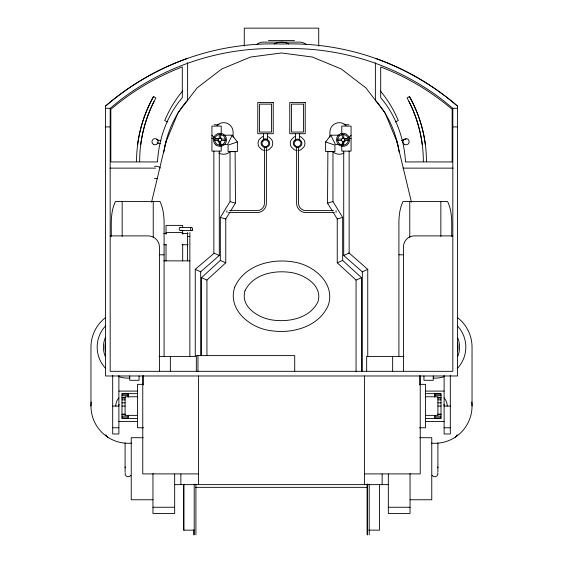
<?xml version="1.0" encoding="UTF-8"?>
<svg xmlns="http://www.w3.org/2000/svg" width="563" height="563" viewBox="0 0 563 563"><rect width="100%" height="100%" fill="white"/><g stroke="black" fill="none" stroke-linecap="round" stroke-linejoin="round"><path stroke-width="0.84" d="M337.765 140.483L337.772 139.096A5.299 5.299 0 0 1 342.36 134.557L343.74 134.564A5.299 5.299 0 0 1 348.286 139.145L348.279 140.532A5.299 5.299 0 0 1 343.69 145.078L342.304 145.071A5.299 5.299 0 0 1 337.765 140.483L341.431 140.497M342.304 145.071L342.325 141.404M342.339 138.216L342.36 134.557M343.69 145.078L343.712 141.412M343.726 138.224L343.74 134.564M137.639 144.621C139.828 127.738 145.282 111.298 153.615 96.449L155.895 97.983C147.985 112.403 142.875 128.322 140.743 144.621M151.553 202.194L166.134 141.489L178.07 112.684L197.05 87.948L221.78 68.968L250.591 57.039L281.5 52.964L312.409 57.039L341.22 68.968L365.95 87.948L384.93 112.684L396.866 141.489A119.433 119.433 0 0 1 397.907 145.676M223.75 135.176L232.195 135.176L227.586 144.473L221.224 144.473L220.583 143.832M201.505 355.619L201.505 277.686L220.33 260.423L220.33 217.431L230.035 201.575L230.035 151.651L230.415 151.602M206.938 355.619L206.938 280.071L225.756 262.815L225.756 218.958L229.732 212.476M230.612 211.034L235.468 203.109L235.116 151.602M455.221 437.69L457.163 434.784M325.625 141.982L334.929 145.113L334.929 151.581L325.625 151.581L325.625 141.982L330.805 135.176L339.25 135.176M341.776 135.254L341.776 126.112L351.073 126.112L351.073 151.123L341.776 151.123L341.776 144.473L342.417 143.832M343.163 143.079L345.26 140.989M348.786 137.463L351.073 135.176M375.38 58.348C405.388 69.024 433.348 85.287 457.473 106.09L457.473 375.978L105.527 375.978L105.527 106.09C129.652 85.287 157.612 69.024 187.62 58.348M105.527 108.3L110.179 108.3L120.7 99.742A249.831 249.831 0 0 1 281.5 48.7A249.831 249.831 0 0 1 442.314 99.721L452.821 108.3L457.473 108.3M425.361 144.621C423.172 127.738 417.718 111.298 409.385 96.449L407.105 97.983C415.015 112.403 420.125 128.322 422.257 144.621M344.07 255.285L343.712 255.496L362.319 271.802L362.319 371.327M362.685 271.591L362.319 271.802L367.752 269.339L349.137 253.04L349.137 151.123M274.132 43.963C278.699 41.563 284.301 41.563 288.868 43.963M395.184 121.967L398.28 120.595A113.578 113.578 0 0 0 380.37 90.946M356.062 371.327L356.062 280.071L337.244 262.815L342.67 260.423L342.67 217.431L332.965 201.575L332.965 151.651L332.585 151.602M356.062 280.071L361.495 277.686L342.67 260.423M348.771 253.16L349.137 253.04L343.712 255.496L343.712 151.123M367.386 269.459L367.752 269.339L367.752 356.407M237.375 141.982L228.071 145.113L228.071 151.581L237.375 151.581L237.375 141.982L232.195 135.176M327.884 202.983L327.532 203.109L332.388 211.034M332.585 201.66L332.965 201.575L327.532 203.109L327.884 151.602M332.965 151.651L327.532 151.651M337.244 262.815L337.244 218.958L342.67 217.431M401.37 140.469L406.057 139.216M235.468 151.651L230.035 151.651M328.306 151.581L332.149 151.581M230.851 151.581L234.694 151.581M219.26 134.564L220.64 134.557A5.299 5.299 0 0 1 225.228 139.096L225.235 140.483A5.299 5.299 0 0 1 220.696 145.071L219.31 145.078A5.299 5.299 0 0 1 214.721 140.532L214.714 139.145A5.299 5.299 0 0 1 219.26 134.564L219.274 138.224M214.714 139.145L218.381 139.131M221.562 139.117L225.228 139.096M214.721 140.532L218.388 140.518M221.569 140.497L225.235 140.483M268.488 40.557L294.512 40.557M214.123 124.754L219.035 124.754M343.965 124.754L348.877 124.754M105.527 126.914L110.179 126.914M452.821 126.914L457.473 126.914M211.927 138.582L213.293 138.582M215.347 138.582L218.901 138.582M344.099 138.582L347.652 138.582M349.707 138.582L351.073 138.582M263.568 139.124L267.439 139.124M341.776 144.473L335.414 144.473L330.805 135.176M109.919 168.133L155.599 168.133M403.009 168.133L453.081 168.133M229.535 210.611L257.228 210.611C261.091 210.703 264.533 207.261 264.441 203.405L264.441 147.513L266.376 147.513L266.376 203.468C266.468 208.317 262.14 212.638 257.291 212.547L228.669 212.547M333.465 210.611L305.772 210.611C301.909 210.703 298.467 207.261 298.559 203.405L298.559 147.513L296.624 147.513L296.624 203.468C296.532 208.317 300.86 212.638 305.709 212.547L334.331 212.547M166.015 232.554L182.686 232.554M163.777 233.525L166.381 233.525M182.032 233.525L188.119 233.525M110.179 235.89L148.118 235.89A11.394 11.394 0 0 1 159.512 247.291L159.512 371.327M452.821 235.89L414.312 235.89A10.831 10.831 0 0 0 403.488 246.721L403.495 371.327M187.535 236.432L189.858 236.432M163.777 244.743L166.381 244.743M182.032 244.743L188.119 244.743M159.85 254.807L164.093 254.807M398.907 254.807L403.15 254.807M163.805 260.866L189.858 260.866M159.062 356.407L196.339 356.407L196.339 371.327M403.938 356.407L366.661 356.407L366.661 371.327M143.579 384.353L137.499 384.353L137.499 427.781L143.579 427.781M419.421 384.353L425.501 384.353L425.501 427.781L419.421 427.781M118.884 391.088L137.499 391.088M425.501 391.088L444.116 391.088M137.499 393.657L121.988 393.657L121.988 418.478L137.499 418.478M425.501 393.657L441.012 393.657L441.012 418.478L425.501 418.478M121.988 394.086L128.195 394.086M434.805 394.086L441.012 394.086M121.988 395.325L128.195 395.325M434.805 395.325L441.012 395.325M137.499 396.76L125.092 396.76L125.092 415.374L137.499 415.374M425.501 396.76L437.908 396.76L437.908 415.374L425.501 415.374M121.988 397.295L125.092 397.295M437.908 397.295L441.012 397.295M121.988 398.006L125.092 398.006M437.908 398.006L441.012 398.006M121.988 399.864L125.092 399.864M437.908 399.864L441.012 399.864M121.988 402.855L125.092 402.855M437.908 402.855L441.012 402.855M112.684 406.071L118.884 406.071A9.304 9.304 0 0 1 119.025 404.452M121.988 406.071L125.092 406.071M437.908 406.071L441.012 406.071M450.316 406.071L444.116 406.071A9.304 9.304 0 0 0 443.975 404.452M121.988 414.129L125.092 414.129M437.908 414.129L441.012 414.129M121.988 414.84L125.092 414.84M437.908 414.84L441.012 414.84M121.988 416.817L128.195 416.817M434.805 416.817L441.012 416.817M121.988 418.056L128.195 418.056M434.805 418.056L441.012 418.056M118.884 421.581L137.499 421.581M425.501 421.581L444.116 421.581M112.684 427.781L118.884 427.781M444.116 427.781L450.316 427.781M143.396 437.711L131.235 437.711L131.235 499.754L152.953 499.754M419.604 437.711L431.765 437.711L431.765 499.754L410.047 499.754M198.591 473.891L142.756 473.891L142.756 375.978M364.409 473.891L420.244 473.891L420.244 375.978M174.671 484.63L388.329 484.63M195.495 487.347L367.083 487.347M152.953 507.256L174.671 507.256M388.329 507.256L410.047 507.256M194.214 530.156L183.545 530.156L183.545 484.279M368.786 530.156L379.455 530.156L379.455 484.391M337.772 139.096L341.438 139.117M344.619 139.131L348.286 139.145M344.612 140.518L348.279 140.532M180.244 227.417L191.624 227.551M180.244 230.52L191.603 230.647M230.415 201.66C229.845 201.617 235.573 203.236 235.116 202.983M156.598 139.631L160.962 140.799M157.042 142.854L160.42 143.755M220.33 217.431L225.756 218.958M214.229 253.16L195.248 269.339L195.248 355.619L294.716 355.619L294.716 371.327M195.614 269.459L195.248 269.339L200.681 271.802L219.288 255.496L219.288 151.123M220.33 260.423L225.756 262.815M201.505 277.686L206.938 280.071M167.816 121.967L164.72 120.595A113.578 113.578 0 0 1 182.63 90.946M218.93 255.285L219.288 255.496L213.863 253.04L213.863 151.123M200.315 271.591L200.681 271.802L200.681 355.619M211.927 135.176L214.214 137.463M217.74 140.989L219.837 143.079M432.124 475.263L432.616 475.904A3.104 3.104 0 0 0 437.803 472.906M105.837 434.784L107.779 437.69M333.268 212.476L337.244 218.958M396.866 141.489L411.447 202.194M220.64 134.557L220.661 138.216M220.675 141.404L220.696 145.071M219.288 141.412L219.31 145.078M472.033 406.071L472.033 347.125A37.228 37.228 0 0 0 457.466 317.595M452.821 108.3L452.821 371.327L110.179 371.327L110.179 108.3M451.702 236.439C451.554 224.813 452.856 212.307 447.571 201.491L403.031 201.491C399.871 207.972 399.005 215.312 398.907 222.441L398.907 356.407M450.316 375.486L450.316 433.989L444.116 433.989L444.116 375.486M440.843 201.491L440.843 236.453M437.908 442.877L437.908 467.607M437.908 468.937L437.908 472.075M434.805 393.657L434.805 397.295M434.805 415.501L434.805 418.478M433.257 375.957L433.257 380.299L423.946 380.299L423.946 375.957M419.78 375.612L419.78 384.916M410.047 473.539L410.047 513.463L388.329 513.463L388.329 474.081M409.765 201.491L409.765 237.326M392.65 356.407L392.65 371.327M382.129 474.081L382.129 484.63M375.38 62.711L375.38 100.235A94.084 80.516 -90 0 1 399.202 152.383M369.215 484.131L369.215 534.85M367.505 484.074L367.505 534.85M367.083 484.131L367.083 534.85M364.409 375.978L364.409 484.63M361.495 277.686L361.495 371.327M336.062 210.738L336.062 212.42M329.897 137.203L329.897 132.115A9.451 9.451 0 0 1 346.034 125.429M318.728 46.124L318.728 28.15L244.272 28.15L244.272 46.124M299.432 133.698L299.432 139.673M295.561 133.698L295.561 139.673M267.439 133.698L267.439 139.673M263.568 133.698L263.568 139.673M233.103 137.203L233.103 132.115A9.451 9.451 0 0 0 216.966 125.429M226.938 210.738L226.938 212.42M221.224 135.254L221.224 126.112L211.927 126.112L211.927 151.123L221.224 151.123L221.224 144.473M198.591 375.978L198.591 484.63M197.965 355.619L197.965 371.327M195.917 484.131L195.917 534.85M194.214 484.131L194.214 534.85M193.785 530.001L193.785 534.85M189.858 232.554L189.858 356.407M187.62 62.711L187.62 100.235A94.084 80.516 90 0 0 163.798 152.383M187.535 232.554L187.535 260.866M183.974 484.462L183.974 530.156M182.686 227.776L182.686 225.383L166.015 225.383L166.015 234.271M182.686 230.168L182.686 234.271M182.686 244.567L182.686 260.866M180.871 474.081L180.871 484.63M174.671 474.081L174.671 513.463L152.953 513.463L152.953 473.539M170.35 356.407L170.35 371.327M166.015 244.567L166.015 260.866M164.093 356.407L164.093 222.441C163.995 215.312 163.129 207.972 159.969 201.491L115.429 201.491C110.144 212.307 111.446 224.813 111.298 236.439M153.235 201.491L153.235 237.326M143.22 375.612L143.22 384.916M139.054 375.957L139.054 380.299L129.743 380.299L129.743 375.957M128.195 393.657L128.195 397.295M128.195 415.501L128.195 418.478M125.092 442.877L125.092 467.607M125.092 468.937L125.092 472.075M122.157 201.491L122.157 236.453M118.884 375.486L118.884 433.989L112.684 433.989L112.684 375.486M90.967 406.071L90.967 347.125A37.228 37.228 0 0 1 105.534 317.595M180.948 230.07A1.548 1.02 -89.4 0 1 179.569 230.161A1.548 1.02 -89.4 0 1 179.4 228.078A1.548 1.02 -89.4 0 1 180.751 227.628M298.228 150.448A7.481 7.481 0 0 0 301.254 149.512L303.943 146.894A7.009 7.009 0 0 0 303.943 139.744L301.254 137.126A7.481 7.481 0 0 0 299.488 136.408M296.954 150.448A7.481 7.481 0 0 1 293.928 149.512L291.247 146.894A7.009 7.009 0 0 1 291.247 139.744L293.928 137.126A7.481 7.481 0 0 1 295.695 136.408M266.046 150.448A7.481 7.481 0 0 0 269.072 149.512L271.753 146.894A7.009 7.009 0 0 0 271.753 139.744L269.072 137.126A7.481 7.481 0 0 0 267.305 136.408M264.772 150.448A7.481 7.481 0 0 1 261.746 149.512L259.057 146.894A7.009 7.009 0 0 1 259.057 139.744L261.746 137.126A7.481 7.481 0 0 1 263.512 136.408M344.077 153.03A9.451 9.451 0 0 1 332.663 151.524M230.337 151.524A9.451 9.451 0 0 1 218.923 153.03M165.093 145.676A119.433 119.433 0 0 1 166.134 141.489M115.781 406.071A12.407 12.407 0 0 1 118.863 397.886M444.137 397.886A12.407 12.407 0 0 1 447.219 406.071M256.615 44.54A11.183 11.176 0 0 1 262.907 42.112L300.093 42.112A11.183 11.176 0 0 1 306.385 44.54M157.675 178.394A6.207 6.207 0 0 1 154.466 178.394M154.466 166.409A6.207 6.207 0 0 1 160.462 168.013M125.197 468.5A3.104 3.104 0 0 1 125.197 466.896M130.876 475.263A3.104 3.104 0 0 1 125.197 472.906M437.803 466.896A3.104 3.104 0 0 1 437.803 468.5M457.473 106.09A254.349 254.349 0 0 0 281.5 44.048A254.349 254.349 0 0 0 105.527 106.09M136.549 161.595A132.903 132.903 0 0 1 153.615 96.449M139.652 161.595A132.903 132.903 0 0 1 154.037 101.453M131.432 443.151A37.228 37.228 0 0 1 91.185 402.017M129.807 378.104A31.021 31.021 0 0 1 118.617 376.633M105.696 368.483A31.021 31.021 0 0 1 105.696 325.766M105.316 356.604A24.765 24.765 0 0 1 105.316 337.652M105.401 351.446A23.203 23.203 0 0 1 105.401 342.811M471.815 402.017A37.228 37.228 0 0 1 431.568 443.151M457.304 325.766A31.021 31.021 0 0 1 457.304 368.483M444.383 376.633A31.021 31.021 0 0 1 433.193 378.104M457.684 337.652A24.765 24.765 0 0 1 457.684 356.604M457.599 342.811A23.203 23.203 0 0 1 457.599 351.446M409.385 96.449A132.903 132.903 0 0 1 426.451 161.595M408.963 101.453A132.903 132.903 0 0 1 423.348 161.595M157.527 161.377L157.506 161.926L110.834 161.926L110.834 109.328C132.066 91.347 156.289 76.821 182.306 66.948L182.306 97.702L179.914 100.552A100.291 85.822 90 0 0 157.527 161.377M218.282 139.364C220.668 146.971 224.151 133.966 218.282 139.364M341.333 139.364C343.719 146.971 347.202 133.966 341.333 139.364M234.757 287.074C227.304 308.967 249.12 327.3 268.973 330.375C291.001 334.387 318.517 327.462 328.243 305.378C335.696 283.478 313.88 265.145 294.027 262.069C271.999 258.058 244.483 264.99 234.757 287.074M245.004 290.775C240.239 306.504 257.748 317.455 271.063 319.784C288.031 322.683 309.882 318.609 317.996 301.669C322.761 285.948 305.252 274.99 291.937 272.661C274.969 269.761 253.118 273.836 245.004 290.775M262.372 140.356L261.689 141.222A4.11 4.11 0 0 0 261.682 145.416L263.259 146.95A4.384 4.384 0 0 0 267.559 146.95L269.128 145.416A4.11 4.11 0 0 0 269.128 141.222L267.559 139.687A4.384 4.384 0 0 0 263.259 139.687L262.372 140.356M263.041 141.003L262.506 141.686A3.202 3.202 0 0 0 262.506 144.951L263.73 146.148A3.42 3.42 0 0 0 267.08 146.148L268.305 144.951A3.202 3.202 0 0 0 268.305 141.686L267.08 140.49A3.42 3.42 0 0 0 263.73 140.49L263.041 141.003M294.555 140.356L293.872 141.222A4.11 4.11 0 0 0 293.872 145.416L295.441 146.95A4.384 4.384 0 0 0 299.741 146.95L301.311 145.416A4.11 4.11 0 0 0 301.318 141.222L299.741 139.687A4.384 4.384 0 0 0 295.441 139.687L294.555 140.356M295.223 141.003L294.695 141.686A3.202 3.202 0 0 0 294.695 144.951L295.92 146.148A3.42 3.42 0 0 0 299.27 146.148L300.494 144.951A3.202 3.202 0 0 0 300.494 141.686L299.27 140.49A3.42 3.42 0 0 0 295.92 140.49L295.223 141.003M273.231 102.48L257.784 102.48L257.784 133.698L273.231 133.698L273.231 102.48M305.216 102.48L289.769 102.48L289.769 133.698L305.216 133.698L305.216 102.48M271.577 104.127L259.508 104.127L259.508 132.045L271.577 132.045L271.577 104.127M303.492 104.127L291.423 104.127L291.423 132.045L303.492 132.045L303.492 104.127M452.166 161.926L405.494 161.926L405.473 161.377A100.291 85.822 -90 0 0 383.086 100.552L380.694 97.702L380.694 66.948C406.711 76.821 430.934 91.347 452.166 109.328L452.166 161.926M192.328 230.197A1.548 1.02 -89.4 0 0 191.884 227.6A1.548 1.02 -89.4 0 0 190.625 229.5A1.548 1.02 -89.4 0 0 192.328 230.197M338.996 145.015A6.573 6.573 0 0 0 349.539 140.708A6.573 6.573 0 0 0 340.538 133.727A6.573 6.573 0 0 0 338.996 145.015M215.995 145.05A6.573 6.573 0 0 0 226.502 140.644A6.573 6.573 0 0 0 217.431 133.755A6.573 6.573 0 0 0 215.995 145.05M153.509 144.402A3.104 3.104 0 0 0 158.168 141.721A3.104 3.104 0 0 0 153.509 139.033A3.104 3.104 0 0 0 153.509 144.402M404.494 144.402A3.104 3.104 0 0 0 409.153 141.721A3.104 3.104 0 0 0 404.494 139.033A3.104 3.104 0 0 0 404.494 144.402"/></g></svg>
